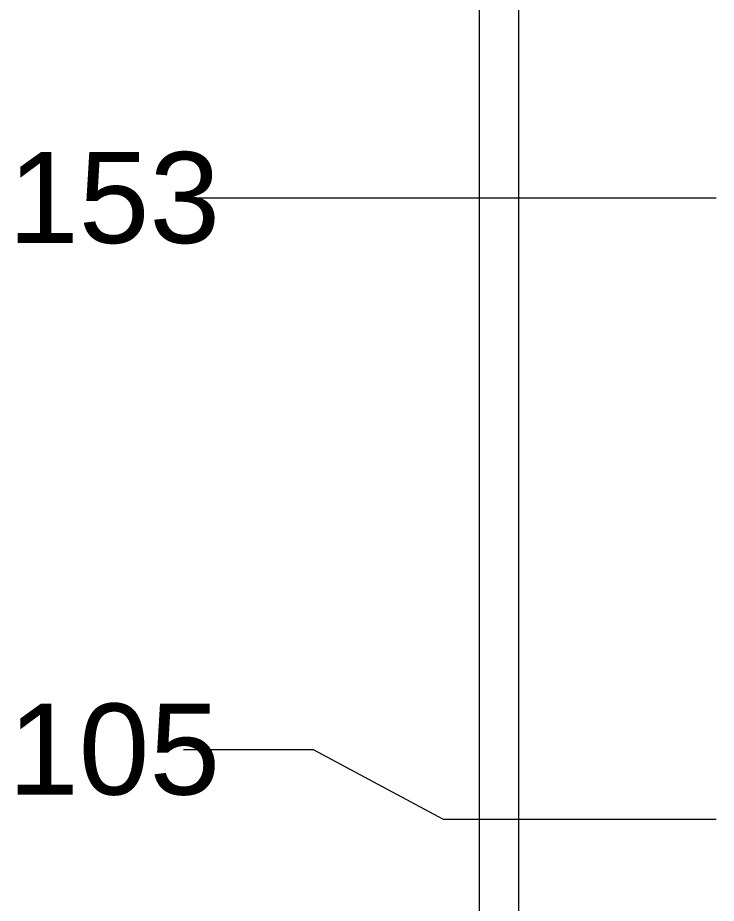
# Model space of a CAD drawing. Header units: metres. Extents: x 0.424 to 0.895, y -0.018 to 0.953.
# Drawn here: x 0.5051 to 0.5588, y 0.3593 to 0.4275 of the extents above; entities that cross this region are included whole.
import ezdxf

# ---------------------------------------------------------------- set-up
doc = ezdxf.new("R2010")
doc.units = ezdxf.units.M
for name, color, linetype, lineweight in [('Bemaßung (ISO)', 7, 'Continuous', 25), ('Sichtbar (ISO)', 7, 'Continuous', 50), ('Sichtbar schmal (ISO)', 7, 'Continuous', 35)]:
    doc.layers.add(name, color=color, linetype=linetype, lineweight=lineweight)
doc.styles.add('Arial', font='arial.ttf')

# ---------------------------------------------------------------- blocks, each defined once
blk = doc.blocks.new('Gruppe-5')
at = {"layer": 'Bemaßung (ISO)', "lineweight": 9, "transparency": 33554687}
for p, q in [((-0.119201, -0.106213), (-0.129201, -0.106213)), ((-0.109201, -0.111567), (-0.119201, -0.106213)), ((-0.08823, -0.111567), (-0.109201, -0.111567))]:
    blk.add_line(p, q, dxfattribs=at)
at = {"layer": 'Bemaßung (ISO)', "transparency": 33554687, "insert": (-0.142701, -0.106213), "char_height": 0.007, "attachment_point": 4, "line_spacing_factor": 1.004016, "style": 'Arial'}
blk.add_mtext('105', dxfattribs=at)
blk = doc.blocks.new('Gruppe-6')
at = {"layer": 'Bemaßung (ISO)', "lineweight": 9, "transparency": 33554687}
blk.add_line((-0.08823, -0.063767), (-0.129201, -0.063767), dxfattribs=at)
at = {"layer": 'Bemaßung (ISO)', "transparency": 33554687, "insert": (-0.142701, -0.063767), "char_height": 0.007, "attachment_point": 4, "line_spacing_factor": 1.004016, "style": 'Arial'}
blk.add_mtext('153', dxfattribs=at)

msp = doc.modelspace()

# ---------------------------------------------------------------- linework, layer by layer
at = {"layer": 'Sichtbar (ISO)', "lineweight": 9}
msp.add_line((0.5406, 0.271376), (0.5406, 0.678422), dxfattribs=at)
at = {"layer": 'Sichtbar schmal (ISO)', "lineweight": 9}
msp.add_line((0.5436, 0.670676), (0.5436, 0.271376), dxfattribs=at)

# ---------------------------------------------------------------- block references
at = {"layer": 'Bemaßung (ISO)'}
for name in ['Gruppe-6', 'Gruppe-5']:
    msp.add_blockref(name, (0.64703, 0.477343), dxfattribs=at)

doc.saveas('drawing.dxf')
